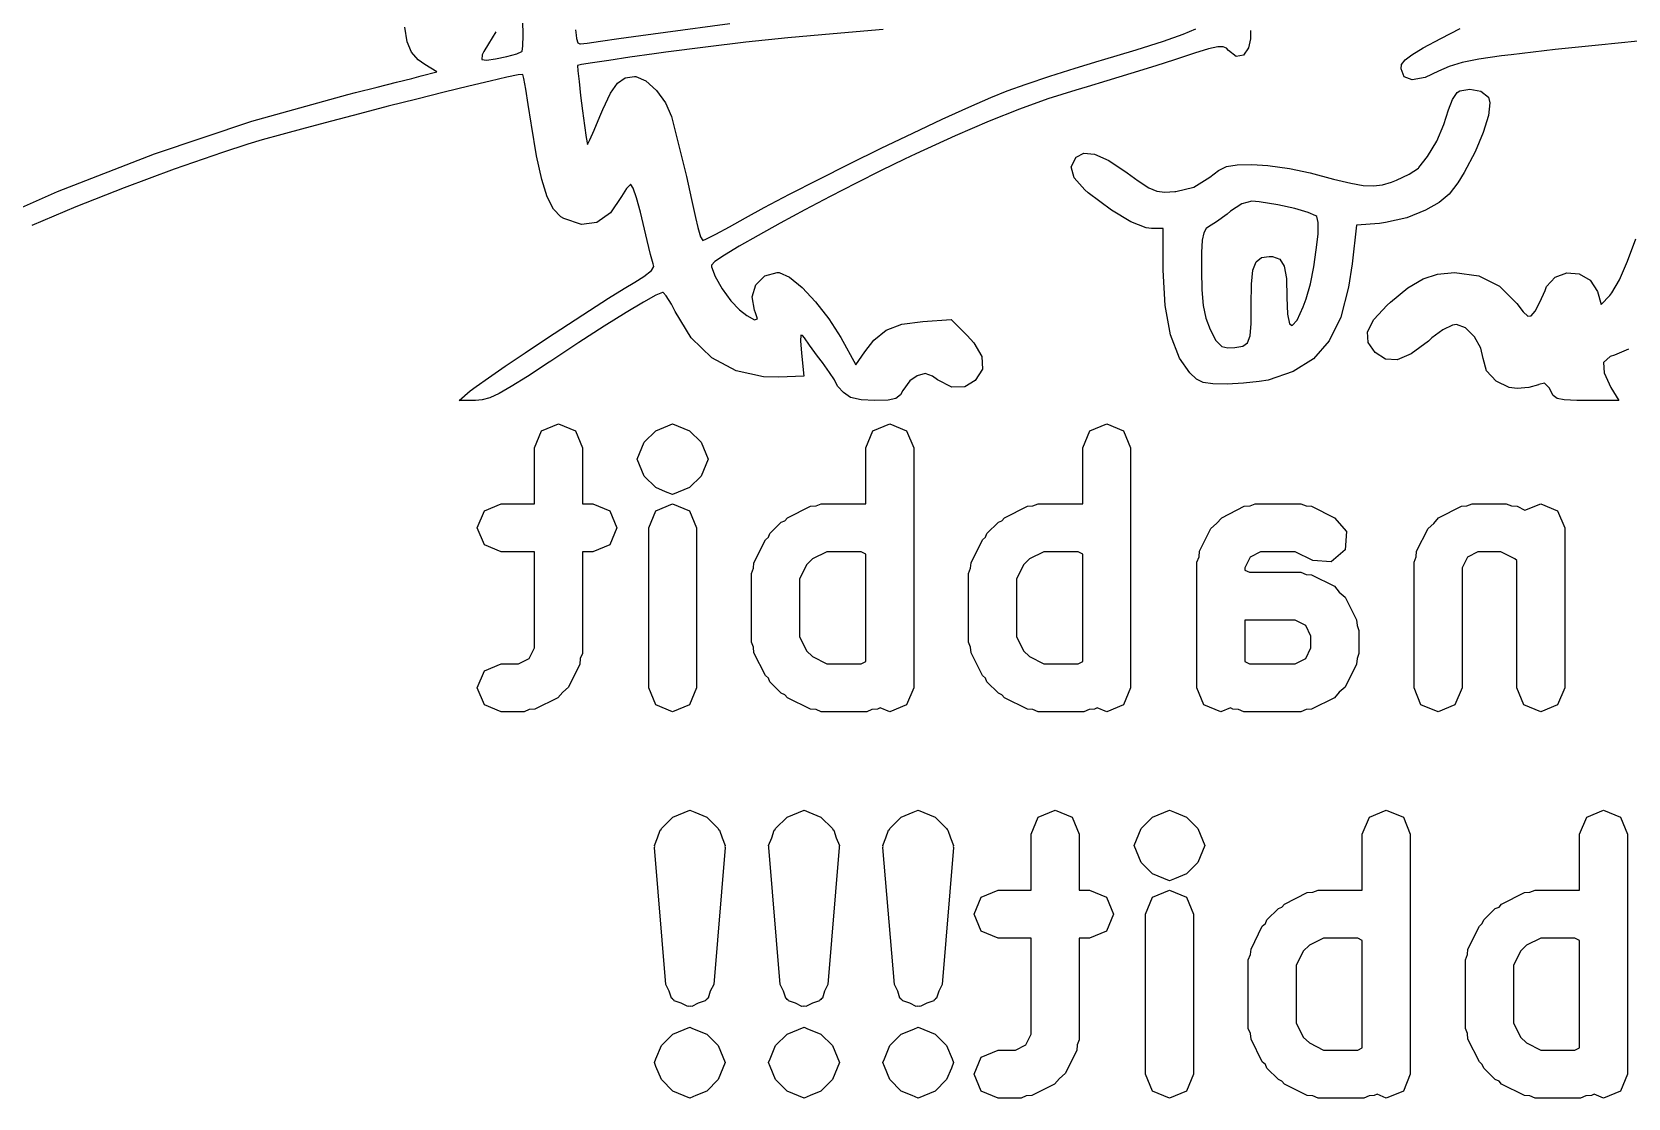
# Model space of a CAD drawing. Extents: x 83 to 117, y -98.3 to -70.8.
# Drawn here: x 97.532 to 100.859, y -98.319 to -96.097 of the extents above; entities that cross this region are included whole.
import ezdxf

# ---------------------------------------------------------------- set-up
doc = ezdxf.new("R2010")
doc.units = 0
doc.layers.add('BLACK', color=7, linetype='CONTINUOUS')

msp = doc.modelspace()

# ---------------------------------------------------------------- linework, layer by layer
at = {"layer": 'BLACK', "linetype": 'CONTINUOUS'}
for p, q in [((98.3137, -96.1177), (98.3088, -96.0876)), ((98.5556, -96.1042), (98.555, -96.0744)), ((98.8525, -96.0974), (98.9863, -96.0798)), ((100.469, -96.1111), (100.509, -96.0901)), ((98.3229, -96.1394), (98.3137, -96.1177)), ((98.4833, -96.1218), (98.474, -96.1379)), ((98.4987, -96.097), (98.4833, -96.1218)), ((98.5551, -96.1267), (98.5556, -96.1042)), ((98.6652, -96.0925), (98.6661, -96.1042)), ((98.6661, -96.1042), (98.6666, -96.1109)), ((98.6666, -96.1109), (98.6695, -96.1201)), ((98.6695, -96.1201), (98.6742, -96.1223)), ((98.6742, -96.1223), (98.6752, -96.1222)), ((98.6752, -96.1222), (98.6894, -96.1203)), ((98.6894, -96.1203), (98.7169, -96.1165)), ((98.7169, -96.1165), (98.7551, -96.1112)), ((98.7551, -96.1112), (98.8012, -96.1047)), ((98.8012, -96.1047), (98.8525, -96.0974)), ((99.0196, -96.1187), (98.936, -96.1286)), ((99.1072, -96.1096), (99.0196, -96.1187)), ((99.2018, -96.1009), (99.1072, -96.1096)), ((99.3064, -96.0924), (99.2018, -96.1009)), ((99.8337, -96.1342), (99.8903, -96.1163)), ((99.8903, -96.1163), (99.9317, -96.1019)), ((99.9317, -96.1019), (99.9583, -96.091)), ((100.072, -96.1119), (100.068, -96.13)), ((100.072, -96.0943), (100.072, -96.1119)), ((100.432, -96.1304), (100.469, -96.1111)), ((100.879, -96.1163), (100.797, -96.1245)), ((98.337, -96.1555), (98.3229, -96.1394)), ((98.3509, -96.1654), (98.337, -96.1555)), ((98.4706, -96.1451), (98.4694, -96.1543)), ((98.4694, -96.1543), (98.4793, -96.1558)), ((98.474, -96.1379), (98.4706, -96.1451)), ((98.4793, -96.1558), (98.4984, -96.1533)), ((98.4984, -96.1533), (98.5219, -96.1483)), ((98.5219, -96.1483), (98.5424, -96.1426)), ((98.5424, -96.1426), (98.5533, -96.1378)), ((98.5533, -96.1378), (98.5535, -96.1376)), ((98.5535, -96.1376), (98.5551, -96.1267)), ((98.7343, -96.1564), (98.7, -96.1615)), ((98.778, -96.15), (98.7343, -96.1564)), ((98.8286, -96.1429), (98.778, -96.15)), ((98.8534, -96.1395), (98.8286, -96.1429)), ((98.936, -96.1286), (98.8534, -96.1395)), ((99.7067, -96.1725), (99.7567, -96.1574)), ((99.7567, -96.1574), (99.7615, -96.1559)), ((99.7615, -96.1559), (99.8337, -96.1342)), ((99.9133, -96.155), (99.8745, -96.1676)), ((99.9555, -96.1414), (99.9133, -96.155)), ((99.9847, -96.1326), (99.9555, -96.1414)), ((100.004, -96.1283), (99.9847, -96.1326)), ((100.015, -96.128), (100.004, -96.1283)), ((100.022, -96.1311), (100.015, -96.128)), ((100.026, -96.1357), (100.022, -96.1311)), ((100.042, -96.1481), (100.026, -96.1357)), ((100.057, -96.1457), (100.042, -96.1481)), ((100.068, -96.13), (100.057, -96.1457)), ((100.387, -96.1653), (100.394, -96.1556)), ((100.394, -96.1556), (100.408, -96.1446)), ((100.408, -96.1446), (100.432, -96.1304)), ((100.548, -96.1539), (100.513, -96.1609)), ((100.595, -96.1472), (100.548, -96.1539)), ((100.615, -96.1447), (100.595, -96.1472)), ((100.707, -96.1341), (100.615, -96.1447)), ((100.797, -96.1245), (100.707, -96.1341)), ((98.3235, -96.194), (98.3432, -96.1889)), ((98.3432, -96.1889), (98.3757, -96.1804)), ((98.3757, -96.1804), (98.3509, -96.1654)), ((98.5454, -96.1869), (98.522, -96.1917)), ((98.555, -96.1858), (98.5454, -96.1869)), ((98.5551, -96.1859), (98.555, -96.1858)), ((98.5572, -96.1945), (98.5551, -96.1859)), ((98.6775, -96.1652), (98.669, -96.1669)), ((98.669, -96.1669), (98.669, -96.1673)), ((98.669, -96.1673), (98.6698, -96.1781)), ((98.6698, -96.1781), (98.6722, -96.2003)), ((98.7, -96.1615), (98.6775, -96.1652)), ((98.7687, -96.193), (98.7879, -96.19)), ((98.7879, -96.19), (98.7907, -96.1902)), ((98.7907, -96.1902), (98.8117, -96.1993)), ((99.6045, -96.2059), (99.6538, -96.1894)), ((99.6538, -96.1894), (99.7067, -96.1725)), ((99.8226, -96.184), (99.7727, -96.1993)), ((99.8745, -96.1676), (99.8226, -96.184)), ((100.386, -96.1738), (100.387, -96.1653)), ((100.392, -96.1909), (100.386, -96.1738)), ((100.464, -96.1789), (100.436, -96.1918)), ((100.486, -96.169), (100.464, -96.1789)), ((100.513, -96.1609), (100.486, -96.169)), ((98.19, -96.2276), (98.2063, -96.2235)), ((98.2063, -96.2235), (98.2511, -96.2123)), ((98.2511, -96.2123), (98.2915, -96.2021)), ((98.2915, -96.2021), (98.3235, -96.194)), ((98.3908, -96.2229), (98.3342, -96.237)), ((98.4425, -96.2102), (98.3908, -96.2229)), ((98.4869, -96.1996), (98.4425, -96.2102)), ((98.522, -96.1917), (98.4869, -96.1996)), ((98.5612, -96.2165), (98.5572, -96.1945)), ((98.5665, -96.2485), (98.5612, -96.2165)), ((98.6722, -96.2003), (98.6756, -96.2296)), ((98.7377, -96.2249), (98.7527, -96.2038)), ((98.7527, -96.2038), (98.7687, -96.193)), ((98.8117, -96.1993), (98.8337, -96.2191)), ((98.8337, -96.2191), (98.8528, -96.2452)), ((99.5309, -96.2336), (99.565, -96.2199)), ((99.565, -96.2199), (99.6045, -96.2059)), ((99.7076, -96.2184), (99.6494, -96.2369)), ((99.7317, -96.2114), (99.7076, -96.2184)), ((99.7727, -96.1993), (99.7317, -96.2114)), ((100.409, -96.197), (100.392, -96.1909)), ((100.436, -96.1918), (100.409, -96.197)), ((100.493, -96.2378), (100.503, -96.2233)), ((100.503, -96.2233), (100.508, -96.2201)), ((100.508, -96.2201), (100.529, -96.2162)), ((100.529, -96.2162), (100.552, -96.2209)), ((100.552, -96.2209), (100.568, -96.2328)), ((97.9905, -96.2832), (98.19, -96.2276)), ((98.2747, -96.2521), (98.2146, -96.2676)), ((98.3342, -96.237), (98.2747, -96.2521)), ((98.5725, -96.2873), (98.5665, -96.2485)), ((98.6756, -96.2296), (98.6797, -96.2617)), ((98.7216, -96.2588), (98.7377, -96.2249)), ((98.8528, -96.2452), (98.8649, -96.2733)), ((99.4295, -96.2791), (99.4848, -96.2538)), ((99.4848, -96.2538), (99.5309, -96.2336)), ((99.6494, -96.2369), (99.5904, -96.258)), ((100.485, -96.2593), (100.493, -96.2378)), ((100.568, -96.2328), (100.571, -96.2449)), ((100.571, -96.2449), (100.568, -96.2713)), ((97.7872, -96.3511), (97.9905, -96.2832)), ((98.156, -96.2829), (98.1013, -96.2975)), ((98.2146, -96.2676), (98.156, -96.2829)), ((98.5731, -96.2912), (98.5725, -96.2873)), ((98.6797, -96.2617), (98.6837, -96.2923)), ((98.704, -96.3016), (98.7156, -96.2733)), ((98.7156, -96.2733), (98.7216, -96.2588)), ((98.8649, -96.2733), (98.8699, -96.2927)), ((99.3677, -96.3082), (99.4295, -96.2791)), ((99.5273, -96.2832), (99.4565, -96.3137)), ((99.5904, -96.258), (99.5273, -96.2832)), ((100.46, -96.325), (100.475, -96.2903)), ((100.475, -96.2903), (100.485, -96.2593)), ((100.568, -96.2713), (100.557, -96.3064)), ((98.0119, -96.3222), (97.9817, -96.3313)), ((98.0525, -96.3108), (98.0119, -96.3222)), ((98.1013, -96.2975), (98.0525, -96.3108)), ((98.5838, -96.3554), (98.5731, -96.2912)), ((98.6837, -96.2923), (98.6872, -96.3171)), ((98.6872, -96.3171), (98.6896, -96.3317)), ((98.69, -96.3315), (98.6949, -96.3221)), ((98.6949, -96.3221), (98.704, -96.3016)), ((98.8699, -96.2927), (98.8832, -96.3454)), ((99.3022, -96.3397), (99.3677, -96.3082)), ((99.4565, -96.3137), (99.3745, -96.3509)), ((100.557, -96.3064), (100.54, -96.3471)), ((97.585, -96.4295), (97.7872, -96.3511)), ((97.9292, -96.3483), (97.8283, -96.3833)), ((97.9817, -96.3313), (97.9292, -96.3483)), ((98.5946, -96.4048), (98.5838, -96.3554)), ((98.6896, -96.3317), (98.69, -96.3315)), ((98.8832, -96.3454), (98.896, -96.3985)), ((99.2357, -96.3722), (99.3022, -96.3397)), ((99.3745, -96.3509), (99.3507, -96.3621)), ((99.7084, -96.3582), (99.7248, -96.3495)), ((99.7248, -96.3495), (99.7469, -96.3516)), ((99.7469, -96.3516), (99.7763, -96.3653)), ((100.423, -96.3798), (100.441, -96.357)), ((100.441, -96.357), (100.46, -96.325)), ((100.54, -96.3471), (100.517, -96.3903)), ((97.8283, -96.3833), (97.724, -96.4219)), ((99.1711, -96.4046), (99.2357, -96.3722)), ((99.302, -96.3858), (99.2498, -96.4121)), ((99.3507, -96.3621), (99.302, -96.3858)), ((99.6984, -96.3781), (99.7083, -96.3583)), ((99.7045, -96.401), (99.6984, -96.3781)), ((99.7083, -96.3583), (99.7084, -96.3582)), ((99.7763, -96.3653), (99.8149, -96.3911)), ((99.9869, -96.3996), (100.005, -96.3861)), ((100.005, -96.3861), (100.022, -96.3778)), ((100.022, -96.3778), (100.044, -96.3741)), ((100.044, -96.3741), (100.075, -96.3733)), ((100.075, -96.3733), (100.108, -96.3752)), ((100.108, -96.3752), (100.153, -96.3815)), ((100.153, -96.3815), (100.196, -96.3911)), ((100.403, -96.3939), (100.422, -96.3811)), ((100.422, -96.3811), (100.423, -96.3798)), ((100.517, -96.3903), (100.504, -96.4114)), ((97.724, -96.4219), (97.623, -96.4617)), ((98.6061, -96.4411), (98.5946, -96.4048)), ((98.7712, -96.4233), (98.7606, -96.4404)), ((98.7798, -96.4151), (98.7712, -96.4233)), ((98.7805, -96.415), (98.7798, -96.4151)), ((98.7851, -96.4226), (98.7805, -96.415)), ((98.7921, -96.443), (98.7851, -96.4226)), ((98.896, -96.3985), (98.907, -96.4464)), ((99.111, -96.4353), (99.1711, -96.4046)), ((99.2498, -96.4121), (99.1959, -96.4399)), ((99.7266, -96.4264), (99.7045, -96.401)), ((99.8149, -96.3911), (99.8377, -96.4074)), ((99.8377, -96.4074), (99.8599, -96.4217)), ((99.8599, -96.4217), (99.8769, -96.429)), ((99.9162, -96.4297), (99.9538, -96.4205)), ((99.9538, -96.4205), (99.9869, -96.3996)), ((100.196, -96.3911), (100.245, -96.404)), ((100.245, -96.404), (100.281, -96.4126)), ((100.281, -96.4126), (100.307, -96.4172)), ((100.307, -96.4172), (100.328, -96.418)), ((100.328, -96.418), (100.347, -96.4156)), ((100.347, -96.4156), (100.366, -96.4102)), ((100.366, -96.4102), (100.376, -96.4064)), ((100.376, -96.4064), (100.403, -96.3939)), ((100.504, -96.4114), (100.486, -96.4351)), ((97.3887, -96.5165), (97.585, -96.4295)), ((98.6191, -96.4663), (98.6061, -96.4411)), ((98.7606, -96.4404), (98.7378, -96.474)), ((98.8003, -96.4728), (98.7921, -96.443)), ((98.907, -96.4464), (98.915, -96.4838)), ((99.0582, -96.4631), (99.111, -96.4353)), ((99.1959, -96.4399), (99.1426, -96.4681)), ((99.7336, -96.4324), (99.7266, -96.4264)), ((99.782, -96.4687), (99.7336, -96.4324)), ((99.8769, -96.429), (99.8935, -96.4311)), ((99.8935, -96.4311), (99.9142, -96.4299)), ((99.9142, -96.4299), (99.9162, -96.4297)), ((100.054, -96.4551), (100.03, -96.4706)), ((100.075, -96.4501), (100.054, -96.4551)), ((100.09, -96.4511), (100.075, -96.4501)), ((100.129, -96.4576), (100.09, -96.4511)), ((100.465, -96.4523), (100.437, -96.4685)), ((100.486, -96.4351), (100.465, -96.4523)), ((97.623, -96.4617), (97.5317, -96.5002)), ((98.6341, -96.4822), (98.6191, -96.4663)), ((98.6407, -96.4862), (98.6341, -96.4822)), ((98.6773, -96.4982), (98.6407, -96.4862)), ((98.7378, -96.474), (98.7096, -96.4942)), ((98.806, -96.4962), (98.8003, -96.4728)), ((98.915, -96.4838), (98.9198, -96.5049)), ((98.9858, -96.5032), (99.0192, -96.4845)), ((99.0192, -96.4845), (99.0582, -96.4631)), ((99.1426, -96.4681), (99.0918, -96.4956)), ((99.8225, -96.4932), (99.782, -96.4687)), ((100.023, -96.4766), (100.001, -96.4926)), ((100.03, -96.4706), (100.023, -96.4766)), ((100.164, -96.4654), (100.129, -96.4576)), ((100.192, -96.4733), (100.164, -96.4654)), ((100.208, -96.4804), (100.192, -96.4733)), ((100.21, -96.4817), (100.208, -96.4804)), ((100.213, -96.4942), (100.21, -96.4817)), ((100.398, -96.4849), (100.353, -96.4942)), ((100.437, -96.4685), (100.398, -96.4849)), ((98.7096, -96.4942), (98.6773, -96.4982)), ((98.8143, -96.5315), (98.806, -96.4962)), ((98.9198, -96.5049), (98.9257, -96.5242)), ((98.9381, -96.5284), (98.9577, -96.5184)), ((98.9577, -96.5184), (98.9858, -96.5032)), ((99.0456, -96.5213), (99.0062, -96.5439)), ((99.0918, -96.4956), (99.0456, -96.5213)), ((99.8542, -96.5054), (99.8225, -96.4932)), ((99.8653, -96.5067), (99.8542, -96.5054)), ((99.89, -96.5067), (99.8653, -96.5067)), ((99.89, -96.5934), (99.89, -96.5067)), ((99.9743, -96.5159), (99.9711, -96.5312)), ((99.9797, -96.5071), (99.9743, -96.5159)), ((99.9846, -96.5034), (99.9797, -96.5071)), ((100.001, -96.4926), (99.9846, -96.5034)), ((100.209, -96.5509), (100.213, -96.5186)), ((100.213, -96.5186), (100.213, -96.4942)), ((100.293, -96.5001), (100.284, -96.5805)), ((100.341, -96.4966), (100.293, -96.5001)), ((100.353, -96.4942), (100.341, -96.4966)), ((98.8215, -96.5609), (98.8143, -96.5315)), ((98.9257, -96.5242), (98.9302, -96.5317)), ((98.9302, -96.5317), (98.9381, -96.5284)), ((99.0062, -96.5439), (98.9754, -96.5625)), ((99.9698, -96.5565), (99.9696, -96.5951)), ((99.9711, -96.5312), (99.9698, -96.5565)), ((100.204, -96.5868), (100.209, -96.5509)), ((100.858, -96.5747), (100.875, -96.5286)), ((98.8265, -96.5804), (98.8215, -96.5609)), ((98.8234, -96.594), (98.8282, -96.5858)), ((98.8282, -96.5858), (98.8265, -96.5804)), ((98.9554, -96.5758), (98.9483, -96.5829)), ((98.9483, -96.5829), (98.9487, -96.5867)), ((98.9487, -96.5867), (98.9563, -96.607)), ((98.9754, -96.5625), (98.9554, -96.5758)), ((100.077, -96.5935), (100.084, -96.576)), ((100.084, -96.576), (100.095, -96.5673)), ((100.095, -96.5673), (100.111, -96.565)), ((100.111, -96.565), (100.118, -96.5654)), ((100.118, -96.5654), (100.133, -96.571)), ((100.133, -96.571), (100.142, -96.5853)), ((100.142, -96.5853), (100.147, -96.6109)), ((100.197, -96.6223), (100.204, -96.5868)), ((100.284, -96.5805), (100.276, -96.6289)), ((100.841, -96.6136), (100.858, -96.5747)), ((98.7662, -96.6317), (98.7887, -96.6183)), ((98.7887, -96.6183), (98.8075, -96.6067)), ((98.8075, -96.6067), (98.8234, -96.594)), ((98.9563, -96.607), (98.9709, -96.6324)), ((99.0411, -96.6239), (99.0593, -96.6055)), ((99.0593, -96.6055), (99.0855, -96.5983)), ((99.0855, -96.5983), (99.0893, -96.5987)), ((99.0893, -96.5987), (99.1108, -96.6084)), ((99.1108, -96.6084), (99.1371, -96.6295)), ((99.8939, -96.6669), (99.89, -96.5934)), ((99.9696, -96.5951), (99.9704, -96.6347)), ((100.073, -96.6656), (100.074, -96.6226)), ((100.074, -96.6226), (100.077, -96.5935)), ((100.147, -96.6109), (100.148, -96.6505)), ((100.188, -96.6532), (100.197, -96.6223)), ((100.4, -96.6305), (100.432, -96.6116)), ((100.432, -96.6116), (100.462, -96.6017)), ((100.462, -96.6017), (100.497, -96.5987)), ((100.497, -96.5987), (100.497, -96.5987)), ((100.497, -96.5987), (100.548, -96.6054)), ((100.548, -96.6054), (100.591, -96.6268)), ((100.689, -96.6278), (100.707, -96.608)), ((100.707, -96.608), (100.731, -96.5992)), ((100.731, -96.5992), (100.757, -96.6014)), ((100.757, -96.6014), (100.78, -96.6144)), ((100.78, -96.6144), (100.795, -96.6383)), ((100.825, -96.6411), (100.841, -96.6136)), ((98.6943, -96.6773), (98.7339, -96.6519)), ((98.7339, -96.6519), (98.7662, -96.6317)), ((98.8326, -96.6458), (98.8067, -96.66)), ((98.8465, -96.6401), (98.8326, -96.6458)), ((98.8474, -96.64), (98.8465, -96.6401)), ((98.8542, -96.6469), (98.8474, -96.64)), ((98.8649, -96.6646), (98.8542, -96.6469)), ((98.9709, -96.6324), (98.9889, -96.6574)), ((99.0331, -96.6493), (99.0411, -96.6239)), ((99.0379, -96.6772), (99.0331, -96.6493)), ((99.1371, -96.6295), (99.1654, -96.6593)), ((99.9704, -96.6347), (99.9733, -96.6675)), ((100.148, -96.6505), (100.149, -96.6852)), ((100.182, -96.6702), (100.188, -96.6532)), ((100.276, -96.6289), (100.26, -96.6915)), ((100.364, -96.6604), (100.4, -96.6305)), ((100.591, -96.6268), (100.627, -96.6633)), ((100.675, -96.6604), (100.686, -96.636)), ((100.686, -96.636), (100.689, -96.6278)), ((100.795, -96.6383), (100.803, -96.6653)), ((100.803, -96.6653), (100.821, -96.6464)), ((100.821, -96.6464), (100.825, -96.6411)), ((98.6503, -96.706), (98.6943, -96.6773)), ((98.7703, -96.6818), (98.7249, -96.7102)), ((98.8067, -96.66), (98.7703, -96.6818)), ((98.8724, -96.6796), (98.8649, -96.6646)), ((98.9062, -96.7346), (98.8724, -96.6796)), ((98.9889, -96.6574), (99.0069, -96.6765)), ((99.0069, -96.6765), (99.0218, -96.6881)), ((99.0218, -96.6881), (99.0379, -96.6972)), ((99.0403, -96.6822), (99.0379, -96.6772)), ((99.0445, -96.6953), (99.0403, -96.6822)), ((99.1654, -96.6593), (99.1932, -96.695)), ((99.9052, -96.7286), (99.8939, -96.6669)), ((99.9733, -96.6675), (99.9789, -96.6933)), ((100.073, -96.6661), (100.073, -96.6656)), ((100.073, -96.7049), (100.073, -96.6661)), ((100.149, -96.6852), (100.153, -96.7053)), ((100.169, -96.6975), (100.182, -96.6702)), ((100.329, -96.6967), (100.357, -96.6667)), ((100.357, -96.6667), (100.364, -96.6604)), ((100.627, -96.6633), (100.64, -96.6803)), ((100.64, -96.6803), (100.65, -96.6897)), ((100.65, -96.6897), (100.657, -96.6886)), ((100.657, -96.6886), (100.665, -96.6787)), ((100.665, -96.6787), (100.675, -96.6604)), ((98.6045, -96.7361), (98.6503, -96.706)), ((98.7249, -96.7102), (98.672, -96.7442)), ((99.0379, -96.6972), (99.0445, -96.6953)), ((99.1932, -96.695), (99.2179, -96.7341)), ((99.2867, -96.7396), (99.3127, -96.7185)), ((99.3127, -96.7185), (99.3452, -96.7063)), ((99.3452, -96.7063), (99.3891, -96.7003)), ((99.3891, -96.7003), (99.4481, -96.6961)), ((99.4481, -96.6961), (99.4815, -96.7296)), ((99.9789, -96.6933), (99.988, -96.7171)), ((99.988, -96.7171), (100, -96.7403)), ((100.071, -96.7302), (100.073, -96.7049)), ((100.153, -96.7053), (100.159, -96.7092)), ((100.159, -96.7092), (100.169, -96.6975)), ((100.26, -96.6915), (100.236, -96.7408)), ((100.316, -96.7221), (100.329, -96.6967)), ((100.317, -96.7445), (100.316, -96.7221)), ((100.473, -96.7182), (100.45, -96.7346)), ((100.493, -96.7081), (100.473, -96.7182)), ((100.501, -96.7067), (100.493, -96.7081)), ((100.52, -96.7139), (100.501, -96.7067)), ((100.539, -96.7322), (100.52, -96.7139)), ((98.5596, -96.766), (98.6045, -96.7361)), ((98.672, -96.7442), (98.6131, -96.7831)), ((98.9489, -96.7761), (98.9062, -96.7346)), ((99.1345, -96.7293), (99.1339, -96.7409)), ((99.1339, -96.7409), (99.1362, -96.7667)), ((99.1382, -96.7298), (99.1345, -96.7293)), ((99.1419, -96.7346), (99.1382, -96.7298)), ((99.1529, -96.7501), (99.1419, -96.7346)), ((99.1694, -96.7726), (99.1529, -96.7501)), ((99.2179, -96.7341), (99.2495, -96.7907)), ((99.2677, -96.764), (99.2867, -96.7396)), ((99.4815, -96.7296), (99.4953, -96.7447)), ((99.4953, -96.7447), (99.5122, -96.7737)), ((99.9237, -96.7772), (99.9052, -96.7286)), ((100, -96.7403), (100.012, -96.7528)), ((100.012, -96.7528), (100.025, -96.7557)), ((100.025, -96.7557), (100.039, -96.7549)), ((100.039, -96.7549), (100.056, -96.7521)), ((100.056, -96.7521), (100.066, -96.7449)), ((100.066, -96.7449), (100.071, -96.7302)), ((100.236, -96.7408), (100.203, -96.7781)), ((100.332, -96.765), (100.317, -96.7445)), ((100.443, -96.7412), (100.407, -96.7678)), ((100.45, -96.7346), (100.443, -96.7412)), ((100.552, -96.7562), (100.539, -96.7322)), ((100.557, -96.7775), (100.552, -96.7562)), ((98.5185, -96.7938), (98.5596, -96.766)), ((98.61, -96.7852), (98.5649, -96.8149)), ((98.6131, -96.7831), (98.61, -96.7852)), ((98.9995, -96.8036), (98.9489, -96.7761)), ((99.1362, -96.7667), (99.1411, -96.8142)), ((99.1796, -96.7862), (99.1694, -96.7726)), ((99.1946, -96.8071), (99.1796, -96.7862)), ((99.2495, -96.7907), (99.2677, -96.764)), ((99.5122, -96.7737), (99.5132, -96.7997)), ((99.9452, -96.8077), (99.9237, -96.7772)), ((100.203, -96.7781), (100.161, -96.8049)), ((100.353, -96.7793), (100.332, -96.765)), ((100.378, -96.7803), (100.353, -96.7793)), ((100.407, -96.7678), (100.378, -96.7803)), ((100.564, -96.8037), (100.557, -96.7775)), ((100.822, -96.7734), (100.808, -96.7861)), ((100.808, -96.7861), (100.809, -96.8075)), ((100.831, -96.7706), (100.822, -96.7734)), ((100.86, -96.7579), (100.831, -96.7706)), ((98.458, -96.8359), (98.4837, -96.8177)), ((98.4837, -96.8177), (98.5185, -96.7938)), ((98.5649, -96.8149), (98.5309, -96.8363)), ((99.0569, -96.8162), (98.9995, -96.8036)), ((99.0885, -96.8167), (99.0569, -96.8162)), ((99.1411, -96.8142), (99.0885, -96.8167)), ((99.2045, -96.8222), (99.1946, -96.8071)), ((99.2067, -96.827), (99.2045, -96.8222)), ((99.3768, -96.8138), (99.3616, -96.8245)), ((99.3937, -96.8092), (99.3768, -96.8138)), ((99.4093, -96.8147), (99.3937, -96.8092)), ((99.4197, -96.8223), (99.4093, -96.8147)), ((99.449, -96.8375), (99.4197, -96.8223)), ((99.5132, -96.7997), (99.4983, -96.8233)), ((99.9593, -96.8208), (99.9452, -96.8077)), ((99.9736, -96.8279), (99.9593, -96.8208)), ((100.109, -96.8226), (100.09, -96.8259)), ((100.161, -96.8049), (100.109, -96.8226)), ((100.584, -96.8252), (100.564, -96.8037)), ((100.809, -96.8075), (100.823, -96.8379)), ((98.4221, -96.865), (98.4456, -96.8453)), ((98.4456, -96.8453), (98.458, -96.8359)), ((98.5055, -96.8508), (98.4862, -96.8595)), ((98.5309, -96.8363), (98.5055, -96.8508)), ((99.2119, -96.8357), (99.2067, -96.827)), ((99.2233, -96.8483), (99.2119, -96.8357)), ((99.2384, -96.8587), (99.2233, -96.8483)), ((99.342, -96.8532), (99.3328, -96.8609)), ((99.3469, -96.844), (99.342, -96.8532)), ((99.3616, -96.8245), (99.3469, -96.844)), ((99.4767, -96.837), (99.449, -96.8375)), ((99.4983, -96.8233), (99.4767, -96.837)), ((99.9937, -96.8307), (99.9736, -96.8279)), ((100.023, -96.8308), (99.9937, -96.8307)), ((100.057, -96.8292), (100.023, -96.8308)), ((100.09, -96.8259), (100.057, -96.8292)), ((100.611, -96.838), (100.584, -96.8252)), ((100.628, -96.84), (100.611, -96.838)), ((100.652, -96.8378), (100.628, -96.84)), ((100.672, -96.8325), (100.652, -96.8378)), ((100.673, -96.832), (100.672, -96.8325)), ((100.685, -96.8292), (100.673, -96.832)), ((100.695, -96.8396), (100.685, -96.8292)), ((100.697, -96.8445), (100.695, -96.8396)), ((100.703, -96.8547), (100.697, -96.8445)), ((100.711, -96.8608), (100.703, -96.8547)), ((100.823, -96.8379), (100.84, -96.865)), ((98.4562, -96.865), (98.4221, -96.865)), ((98.4706, -96.8638), (98.4562, -96.865)), ((98.4862, -96.8595), (98.4706, -96.8638)), ((99.2601, -96.8638), (99.2384, -96.8587)), ((99.2887, -96.865), (99.2601, -96.8638)), ((99.3166, -96.8643), (99.2887, -96.865)), ((99.3328, -96.8609), (99.3166, -96.8643)), ((100.726, -96.8639), (100.711, -96.8608)), ((100.752, -96.8649), (100.726, -96.8639)), ((100.773, -96.865), (100.752, -96.8649)), ((100.84, -96.865), (100.773, -96.865)), ((98.5939, -96.9283), (98.6293, -96.9137)), ((98.6293, -96.9137), (98.6646, -96.9283)), ((98.832, -96.9283), (98.857, -96.918)), ((98.857, -96.918), (98.8674, -96.9137)), ((98.8674, -96.9137), (98.8674, -96.9137)), ((98.8674, -96.9137), (98.9027, -96.9283)), ((99.2844, -96.9283), (99.3198, -96.9137)), ((99.3198, -96.9137), (99.3551, -96.9283)), ((99.7368, -96.9283), (99.7721, -96.9137)), ((99.7721, -96.9137), (99.8075, -96.9283)), ((98.5793, -96.9637), (98.5939, -96.9283)), ((98.6646, -96.9283), (98.6793, -96.9637)), ((98.7936, -96.9875), (98.8082, -96.9521)), ((98.8082, -96.9521), (98.832, -96.9283)), ((98.8082, -96.9521), (98.8082, -96.9521)), ((98.832, -96.9283), (98.832, -96.9283)), ((98.832, -96.9283), (98.832, -96.9283)), ((98.9027, -96.9283), (98.9265, -96.9521)), ((98.9265, -96.9521), (98.9412, -96.9875)), ((99.2698, -96.9637), (99.2844, -96.9283)), ((99.3551, -96.9283), (99.3698, -96.9637)), ((99.7221, -96.9637), (99.7368, -96.9283)), ((99.8075, -96.9283), (99.8221, -96.9637)), ((98.5793, -97.0804), (98.5793, -96.9637)), ((98.6793, -96.9637), (98.6793, -97.0804)), ((98.8082, -97.0229), (98.7936, -96.9875)), ((98.9412, -96.9875), (98.9265, -97.0229)), ((99.2698, -97.0804), (99.2698, -96.9637)), ((99.3698, -96.9637), (99.3698, -97.4637)), ((99.7221, -97.0804), (99.7221, -96.9637)), ((99.8221, -96.9637), (99.8221, -97.4637)), ((98.832, -97.0467), (98.8082, -97.0229)), ((98.8527, -97.0552), (98.832, -97.0467)), ((98.8674, -97.0613), (98.8527, -97.0552)), ((98.9027, -97.0467), (98.8674, -97.0613)), ((98.9265, -97.0229), (98.9027, -97.0467)), ((98.9027, -97.0467), (98.9027, -97.0467)), ((98.9265, -97.0229), (98.9265, -97.0229)), ((98.4749, -97.095), (98.5102, -97.0804)), ((98.5102, -97.0804), (98.5793, -97.0804)), ((98.6793, -97.0804), (98.7007, -97.0804)), ((98.7007, -97.0804), (98.7361, -97.095)), ((98.832, -97.095), (98.8674, -97.0804)), ((98.8674, -97.0613), (98.8674, -97.0613)), ((98.8674, -97.0804), (98.9027, -97.095)), ((99.1069, -97.1094), (99.1545, -97.0856)), ((99.1545, -97.0856), (99.1662, -97.0848)), ((99.1662, -97.0848), (99.1769, -97.0804)), ((99.1769, -97.0804), (99.2698, -97.0804)), ((99.5593, -97.1094), (99.6069, -97.0856)), ((99.6069, -97.0856), (99.6185, -97.0848)), ((99.6185, -97.0848), (99.6293, -97.0804)), ((99.6293, -97.0804), (99.7221, -97.0804)), ((100.012, -97.1094), (100.059, -97.0856)), ((100.059, -97.0856), (100.071, -97.0848)), ((100.071, -97.0848), (100.082, -97.0804)), ((100.082, -97.0804), (100.177, -97.0804)), ((100.177, -97.0804), (100.188, -97.0848)), ((100.188, -97.0848), (100.199, -97.0856)), ((100.199, -97.0856), (100.247, -97.1094)), ((100.464, -97.1094), (100.512, -97.0856)), ((100.512, -97.0856), (100.523, -97.0848)), ((100.523, -97.0848), (100.534, -97.0804)), ((100.534, -97.0804), (100.605, -97.0804)), ((100.605, -97.0804), (100.616, -97.0848)), ((100.616, -97.0848), (100.628, -97.0856)), ((100.628, -97.0856), (100.644, -97.0939)), ((100.644, -97.0939), (100.677, -97.0804)), ((100.677, -97.0804), (100.712, -97.095)), ((98.4602, -97.1304), (98.4749, -97.095)), ((98.7361, -97.095), (98.7507, -97.1304)), ((98.8174, -97.1304), (98.832, -97.095)), ((98.9027, -97.095), (98.9174, -97.1304)), ((99.0701, -97.1426), (99.0939, -97.1188)), ((99.0939, -97.1188), (99.1015, -97.1157)), ((99.1015, -97.1157), (99.1069, -97.1094)), ((99.5225, -97.1426), (99.5463, -97.1188)), ((99.5463, -97.1188), (99.5539, -97.1157)), ((99.5539, -97.1157), (99.5593, -97.1094)), ((99.9893, -97.1318), (100.001, -97.1214)), ((100.001, -97.1214), (100.012, -97.1094)), ((100.247, -97.1094), (100.272, -97.1384)), ((100.442, -97.1318), (100.454, -97.1214)), ((100.454, -97.1214), (100.464, -97.1094)), ((100.712, -97.095), (100.727, -97.1304)), ((98.4749, -97.1657), (98.4602, -97.1304)), ((98.7507, -97.1304), (98.7361, -97.1657)), ((98.8174, -97.4637), (98.8174, -97.1304)), ((98.9174, -97.1304), (98.9174, -97.4637)), ((99.0369, -97.2032), (99.0608, -97.1556)), ((99.0608, -97.1556), (99.067, -97.1502)), ((99.067, -97.1502), (99.0701, -97.1426)), ((99.4893, -97.2032), (99.5131, -97.1556)), ((99.5131, -97.1556), (99.5194, -97.1502)), ((99.5194, -97.1502), (99.5225, -97.1426)), ((99.9655, -97.1794), (99.9893, -97.1318)), ((100.272, -97.1384), (100.269, -97.1765)), ((100.418, -97.1794), (100.442, -97.1318)), ((100.727, -97.1304), (100.727, -97.4637)), ((98.5102, -97.1804), (98.4749, -97.1657)), ((98.5793, -97.1804), (98.5102, -97.1804)), ((98.5793, -97.3805), (98.5793, -97.1804)), ((98.7007, -97.1804), (98.6793, -97.1804)), ((98.6793, -97.1804), (98.6793, -97.3923)), ((98.7361, -97.1657), (98.7007, -97.1804)), ((99.1887, -97.1804), (99.1589, -97.1953)), ((99.2603, -97.1804), (99.1887, -97.1804)), ((99.2698, -97.1851), (99.2603, -97.1804)), ((99.2698, -97.409), (99.2698, -97.1851)), ((99.6411, -97.1804), (99.6113, -97.1953)), ((99.7127, -97.1804), (99.6411, -97.1804)), ((99.7221, -97.1851), (99.7127, -97.1804)), ((99.7221, -97.409), (99.7221, -97.1851)), ((99.9647, -97.191), (99.9655, -97.1794)), ((100.093, -97.1804), (100.071, -97.1914)), ((100.165, -97.1804), (100.093, -97.1804)), ((100.202, -97.1989), (100.165, -97.1804)), ((100.269, -97.1765), (100.24, -97.2016)), ((100.417, -97.191), (100.418, -97.1794)), ((100.546, -97.1804), (100.524, -97.1914)), ((100.594, -97.1804), (100.546, -97.1804)), ((100.623, -97.1953), (100.594, -97.1804)), ((99.0317, -97.2256), (99.0361, -97.2148)), ((99.0361, -97.2148), (99.0369, -97.2032)), ((99.1466, -97.2076), (99.1317, -97.2374)), ((99.1589, -97.1953), (99.1466, -97.2076)), ((99.484, -97.2256), (99.4885, -97.2148)), ((99.4885, -97.2148), (99.4893, -97.2032)), ((99.599, -97.2076), (99.584, -97.2374)), ((99.6113, -97.1953), (99.599, -97.2076)), ((99.9602, -97.2018), (99.9647, -97.191)), ((99.9602, -97.4637), (99.9602, -97.2018)), ((100.071, -97.1914), (100.06, -97.2136)), ((100.06, -97.2136), (100.06, -97.2185)), ((100.06, -97.2185), (100.07, -97.2232)), ((100.24, -97.2016), (100.202, -97.1989)), ((100.413, -97.2018), (100.417, -97.191)), ((100.413, -97.4637), (100.413, -97.2018)), ((100.524, -97.1914), (100.513, -97.2136)), ((100.513, -97.2136), (100.513, -97.4637)), ((100.627, -97.1987), (100.623, -97.1953)), ((100.627, -97.4637), (100.627, -97.1987)), ((99.0317, -97.3685), (99.0317, -97.2256)), ((99.1317, -97.2374), (99.1317, -97.3566)), ((99.484, -97.3685), (99.484, -97.2256)), ((99.584, -97.2374), (99.584, -97.3566)), ((100.07, -97.2232), (100.177, -97.2232)), ((100.177, -97.2232), (100.188, -97.2277)), ((100.188, -97.2277), (100.199, -97.2285)), ((100.199, -97.2285), (100.247, -97.2523)), ((100.247, -97.2523), (100.257, -97.2643)), ((100.257, -97.2643), (100.269, -97.2747)), ((100.269, -97.2747), (100.293, -97.3223)), ((100.06, -97.3232), (100.06, -97.409)), ((100.165, -97.3232), (100.06, -97.3232)), ((100.187, -97.3343), (100.165, -97.3232)), ((100.198, -97.3564), (100.187, -97.3343)), ((100.293, -97.3223), (100.294, -97.3339)), ((100.294, -97.3339), (100.298, -97.3446)), ((100.298, -97.3446), (100.298, -97.3923)), ((98.5682, -97.4026), (98.5793, -97.3805)), ((99.0361, -97.3792), (99.0317, -97.3685)), ((99.0369, -97.3908), (99.0361, -97.3792)), ((99.1317, -97.3566), (99.1466, -97.3865)), ((99.1466, -97.3865), (99.1589, -97.3988)), ((99.4885, -97.3792), (99.484, -97.3685)), ((99.4893, -97.3908), (99.4885, -97.3792)), ((99.584, -97.3566), (99.5989, -97.3865)), ((99.5989, -97.3865), (99.6113, -97.3988)), ((100.187, -97.4026), (100.198, -97.3805)), ((100.198, -97.3805), (100.198, -97.3564)), ((98.4749, -97.4283), (98.5102, -97.4137)), ((98.5102, -97.4137), (98.5461, -97.4137)), ((98.5461, -97.4137), (98.5682, -97.4026)), ((98.674, -97.4146), (98.6502, -97.4622)), ((98.6748, -97.403), (98.674, -97.4146)), ((98.6793, -97.3923), (98.6748, -97.403)), ((99.0608, -97.4384), (99.0369, -97.3908)), ((99.1589, -97.3988), (99.1887, -97.4137)), ((99.1887, -97.4137), (99.2603, -97.4137)), ((99.2603, -97.4137), (99.2698, -97.409)), ((99.5131, -97.4384), (99.4893, -97.3908)), ((99.6113, -97.3988), (99.6411, -97.4137)), ((99.6411, -97.4137), (99.7127, -97.4137)), ((99.7127, -97.4137), (99.7221, -97.409)), ((100.06, -97.409), (100.07, -97.4137)), ((100.07, -97.4137), (100.165, -97.4137)), ((100.165, -97.4137), (100.187, -97.4026)), ((100.293, -97.4146), (100.269, -97.4622)), ((100.294, -97.403), (100.293, -97.4146)), ((100.298, -97.3923), (100.294, -97.403)), ((98.4602, -97.4637), (98.4749, -97.4283)), ((99.067, -97.4438), (99.0608, -97.4384)), ((99.0701, -97.4514), (99.067, -97.4438)), ((99.0939, -97.4752), (99.0701, -97.4514)), ((99.5194, -97.4438), (99.5131, -97.4384)), ((99.5225, -97.4514), (99.5194, -97.4438)), ((99.5463, -97.4752), (99.5225, -97.4514)), ((98.4749, -97.499), (98.4602, -97.4637)), ((98.6278, -97.4846), (98.5802, -97.5084)), ((98.6382, -97.4726), (98.6278, -97.4846)), ((98.6502, -97.4622), (98.6382, -97.4726)), ((98.832, -97.499), (98.8174, -97.4637)), ((98.9174, -97.4637), (98.9027, -97.499)), ((99.1015, -97.4784), (99.0939, -97.4752)), ((99.1069, -97.4846), (99.1015, -97.4784)), ((99.1545, -97.5084), (99.1069, -97.4846)), ((99.3698, -97.4637), (99.3551, -97.499)), ((99.5539, -97.4784), (99.5463, -97.4752)), ((99.5593, -97.4846), (99.5539, -97.4784)), ((99.6069, -97.5084), (99.5593, -97.4846)), ((99.8221, -97.4637), (99.8075, -97.499)), ((99.9749, -97.499), (99.9602, -97.4637)), ((100.247, -97.4846), (100.199, -97.5084)), ((100.257, -97.4726), (100.247, -97.4846)), ((100.269, -97.4622), (100.257, -97.4726)), ((100.427, -97.499), (100.413, -97.4637)), ((100.513, -97.4637), (100.498, -97.499)), ((100.642, -97.499), (100.627, -97.4637)), ((100.727, -97.4637), (100.712, -97.499)), ((98.5102, -97.5137), (98.4749, -97.499)), ((98.5579, -97.5137), (98.5102, -97.5137)), ((98.5686, -97.5092), (98.5579, -97.5137)), ((98.5802, -97.5084), (98.5686, -97.5092)), ((98.8674, -97.5137), (98.832, -97.499)), ((98.9027, -97.499), (98.8674, -97.5137)), ((99.1662, -97.5092), (99.1545, -97.5084)), ((99.1769, -97.5137), (99.1662, -97.5092)), ((99.2721, -97.5137), (99.1769, -97.5137)), ((99.2829, -97.5092), (99.2721, -97.5137)), ((99.2945, -97.5084), (99.2829, -97.5092)), ((99.3002, -97.5056), (99.2945, -97.5084)), ((99.3198, -97.5137), (99.3002, -97.5056)), ((99.3551, -97.499), (99.3198, -97.5137)), ((99.6185, -97.5092), (99.6069, -97.5084)), ((99.6293, -97.5137), (99.6185, -97.5092)), ((99.7245, -97.5137), (99.6293, -97.5137)), ((99.7353, -97.5092), (99.7245, -97.5137)), ((99.7469, -97.5084), (99.7353, -97.5092)), ((99.7526, -97.5056), (99.7469, -97.5084)), ((99.7721, -97.5137), (99.7526, -97.5056)), ((99.8075, -97.499), (99.7721, -97.5137)), ((100.01, -97.5137), (99.9749, -97.499)), ((100.03, -97.5056), (100.01, -97.5137)), ((100.035, -97.5084), (100.03, -97.5056)), ((100.047, -97.5092), (100.035, -97.5084)), ((100.058, -97.5137), (100.047, -97.5092)), ((100.177, -97.5137), (100.058, -97.5137)), ((100.188, -97.5092), (100.177, -97.5137)), ((100.199, -97.5084), (100.188, -97.5092)), ((100.463, -97.5137), (100.427, -97.499)), ((100.498, -97.499), (100.463, -97.5137)), ((100.677, -97.5137), (100.642, -97.499)), ((100.712, -97.499), (100.677, -97.5137)), ((98.8677, -97.7333), (98.9031, -97.7187)), ((98.9031, -97.7187), (98.9031, -97.7187)), ((98.9031, -97.7187), (98.9134, -97.723)), ((99.1058, -97.7333), (99.1412, -97.7187)), ((99.1412, -97.7187), (99.1412, -97.7187)), ((99.1412, -97.7187), (99.1515, -97.723)), ((99.3689, -97.723), (99.3793, -97.7187)), ((99.3793, -97.7187), (99.3793, -97.7187)), ((99.3793, -97.7187), (99.4146, -97.7333)), ((99.6296, -97.7333), (99.665, -97.7187)), ((99.665, -97.7187), (99.7004, -97.7333)), ((99.8677, -97.7333), (99.9031, -97.7187)), ((99.9031, -97.7187), (99.9031, -97.7187)), ((99.9031, -97.7187), (99.9134, -97.723)), ((100.32, -97.7333), (100.355, -97.7187)), ((100.355, -97.7187), (100.391, -97.7333)), ((100.773, -97.7333), (100.808, -97.7187)), ((100.808, -97.7187), (100.843, -97.7333)), ((98.8439, -97.7571), (98.8677, -97.7333)), ((98.9134, -97.723), (98.9384, -97.7333)), ((98.9384, -97.7333), (98.9385, -97.7333)), ((98.9385, -97.7333), (98.9384, -97.7333)), ((98.9384, -97.7333), (98.9623, -97.7571)), ((99.082, -97.7571), (99.1058, -97.7333)), ((99.1515, -97.723), (99.1765, -97.7333)), ((99.1765, -97.7333), (99.1765, -97.7333)), ((99.1765, -97.7333), (99.1765, -97.7333)), ((99.1765, -97.7333), (99.2004, -97.7571)), ((99.3201, -97.7571), (99.3439, -97.7333)), ((99.3439, -97.7333), (99.3689, -97.723)), ((99.3439, -97.7333), (99.3439, -97.7333)), ((99.3439, -97.7333), (99.3439, -97.7333)), ((99.4146, -97.7333), (99.4385, -97.7571)), ((99.615, -97.7687), (99.6296, -97.7333)), ((99.7004, -97.7333), (99.715, -97.7687)), ((99.8439, -97.7571), (99.8677, -97.7333)), ((99.9134, -97.723), (99.9384, -97.7333)), ((99.9384, -97.7333), (99.9385, -97.7333)), ((99.9385, -97.7333), (99.9384, -97.7333)), ((99.9384, -97.7333), (99.9623, -97.7571)), ((100.305, -97.7687), (100.32, -97.7333)), ((100.391, -97.7333), (100.405, -97.7687)), ((100.758, -97.7687), (100.773, -97.7333)), ((100.843, -97.7333), (100.858, -97.7687)), ((98.8293, -97.7925), (98.8359, -97.7766)), ((98.8359, -97.7766), (98.8411, -97.7602)), ((98.8411, -97.7602), (98.8431, -97.7592)), ((98.8431, -97.7592), (98.8439, -97.7571)), ((98.9623, -97.7571), (98.9631, -97.7592)), ((98.9631, -97.7592), (98.9651, -97.7602)), ((98.9651, -97.7602), (98.9703, -97.7766)), ((98.9703, -97.7766), (98.9769, -97.7925)), ((99.0674, -97.7925), (99.074, -97.7766)), ((99.074, -97.7766), (99.0792, -97.7602)), ((99.0792, -97.7602), (99.0812, -97.7592)), ((99.0812, -97.7592), (99.082, -97.7571)), ((99.2004, -97.7571), (99.2012, -97.7592)), ((99.2012, -97.7592), (99.2032, -97.7602)), ((99.2032, -97.7602), (99.2084, -97.7766)), ((99.2084, -97.7766), (99.215, -97.7925)), ((99.3055, -97.7925), (99.3121, -97.7766)), ((99.3121, -97.7766), (99.3173, -97.7602)), ((99.3173, -97.7602), (99.3193, -97.7592)), ((99.3193, -97.7592), (99.3201, -97.7571)), ((99.4385, -97.7571), (99.4393, -97.7592)), ((99.4393, -97.7592), (99.4413, -97.7602)), ((99.4413, -97.7602), (99.4465, -97.7766)), ((99.4465, -97.7766), (99.4531, -97.7925)), ((99.615, -97.8854), (99.615, -97.7687)), ((99.715, -97.7687), (99.715, -97.8854)), ((99.8293, -97.7925), (99.8439, -97.7571)), ((99.9623, -97.7571), (99.9623, -97.7571)), ((99.9623, -97.7571), (99.9623, -97.7571)), ((99.9623, -97.7571), (99.9769, -97.7925)), ((100.305, -97.8854), (100.305, -97.7687)), ((100.405, -97.7687), (100.405, -98.2687)), ((100.758, -97.8854), (100.758, -97.7687)), ((100.858, -97.7687), (100.858, -98.2687)), ((98.8301, -97.7945), (98.8293, -97.7925)), ((98.8295, -97.7967), (98.8301, -97.7945)), ((98.8533, -98.0824), (98.8295, -97.7967)), ((98.9767, -97.7967), (98.9529, -98.0824)), ((98.9769, -97.7925), (98.9761, -97.7945)), ((98.9761, -97.7945), (98.9767, -97.7967)), ((99.0682, -97.7945), (99.0674, -97.7925)), ((99.0676, -97.7967), (99.0682, -97.7945)), ((99.0914, -98.0824), (99.0676, -97.7967)), ((99.2148, -97.7967), (99.191, -98.0824)), ((99.215, -97.7925), (99.2142, -97.7945)), ((99.2142, -97.7945), (99.2148, -97.7967)), ((99.3063, -97.7945), (99.3055, -97.7925)), ((99.3056, -97.7967), (99.3063, -97.7945)), ((99.3295, -98.0824), (99.3056, -97.7967)), ((99.4529, -97.7967), (99.4291, -98.0824)), ((99.4531, -97.7925), (99.4522, -97.7945)), ((99.4522, -97.7945), (99.4529, -97.7967)), ((99.8439, -97.8279), (99.8293, -97.7925)), ((99.9769, -97.7925), (99.9623, -97.8279)), ((99.8677, -97.8517), (99.8439, -97.8279)), ((99.8439, -97.8279), (99.8439, -97.8279)), ((99.8677, -97.8517), (99.8677, -97.8517)), ((99.9031, -97.8663), (99.8677, -97.8517)), ((99.9384, -97.8517), (99.9134, -97.862)), ((99.9623, -97.8279), (99.9384, -97.8517)), ((99.5106, -97.9), (99.546, -97.8854)), ((99.546, -97.8854), (99.615, -97.8854)), ((99.715, -97.8854), (99.7364, -97.8854)), ((99.7364, -97.8854), (99.7718, -97.9)), ((99.8677, -97.9), (99.9031, -97.8854)), ((99.9134, -97.862), (99.9031, -97.8663)), ((99.9031, -97.8663), (99.9031, -97.8663)), ((99.9031, -97.8854), (99.9384, -97.9)), ((100.202, -97.8898), (100.213, -97.8854)), ((100.213, -97.8854), (100.305, -97.8854)), ((100.654, -97.8898), (100.665, -97.8854)), ((100.665, -97.8854), (100.758, -97.8854)), ((99.496, -97.9354), (99.5106, -97.9)), ((99.7718, -97.9), (99.7864, -97.9354)), ((99.8531, -97.9354), (99.8677, -97.9)), ((99.9384, -97.9), (99.9531, -97.9354)), ((100.13, -97.9238), (100.137, -97.9207)), ((100.137, -97.9207), (100.143, -97.9144)), ((100.143, -97.9144), (100.19, -97.8906)), ((100.19, -97.8906), (100.202, -97.8898)), ((100.582, -97.9238), (100.59, -97.9207)), ((100.59, -97.9207), (100.595, -97.9144)), ((100.595, -97.9144), (100.643, -97.8906)), ((100.643, -97.8906), (100.654, -97.8898)), ((99.5106, -97.9707), (99.496, -97.9354)), ((99.7864, -97.9354), (99.7718, -97.9707)), ((99.8531, -98.2687), (99.8531, -97.9354)), ((99.9531, -97.9354), (99.9531, -98.2687)), ((100.103, -97.9552), (100.106, -97.9476)), ((100.106, -97.9476), (100.13, -97.9238)), ((100.555, -97.9552), (100.558, -97.9476)), ((100.558, -97.9476), (100.582, -97.9238)), ((99.546, -97.9854), (99.5106, -97.9707)), ((99.615, -97.9854), (99.546, -97.9854)), ((99.615, -98.1855), (99.615, -97.9854)), ((99.7364, -97.9854), (99.715, -97.9854)), ((99.715, -97.9854), (99.715, -98.1973)), ((99.7718, -97.9707), (99.7364, -97.9854)), ((100.073, -98.0082), (100.096, -97.9606)), ((100.096, -97.9606), (100.103, -97.9552)), ((100.224, -97.9854), (100.195, -98.0003)), ((100.296, -97.9854), (100.224, -97.9854)), ((100.305, -97.9901), (100.296, -97.9854)), ((100.525, -98.0082), (100.549, -97.9606)), ((100.549, -97.9606), (100.555, -97.9552)), ((100.677, -97.9854), (100.647, -98.0003)), ((100.748, -97.9854), (100.677, -97.9854)), ((100.758, -97.9901), (100.748, -97.9854)), ((100.067, -98.0306), (100.072, -98.0198)), ((100.072, -98.0198), (100.073, -98.0082)), ((100.182, -98.0126), (100.167, -98.0424)), ((100.195, -98.0003), (100.182, -98.0126)), ((100.305, -98.214), (100.305, -97.9901)), ((100.52, -98.0306), (100.524, -98.0198)), ((100.524, -98.0198), (100.525, -98.0082)), ((100.635, -98.0126), (100.62, -98.0424)), ((100.647, -98.0003), (100.635, -98.0126)), ((100.758, -98.214), (100.758, -97.9901)), ((100.067, -98.1735), (100.067, -98.0306)), ((100.167, -98.0424), (100.167, -98.1616)), ((100.52, -98.1735), (100.52, -98.0306)), ((100.62, -98.0424), (100.62, -98.1616)), ((98.8603, -98.096), (98.8533, -98.0824)), ((98.9529, -98.0824), (98.9459, -98.096)), ((99.0984, -98.096), (99.0914, -98.0824)), ((99.191, -98.0824), (99.184, -98.096)), ((99.3365, -98.096), (99.3295, -98.0824)), ((99.4291, -98.0824), (99.4221, -98.096)), ((98.8649, -98.1105), (98.8603, -98.096)), ((98.8669, -98.1115), (98.8649, -98.1105)), ((98.8677, -98.1136), (98.8669, -98.1115)), ((98.8698, -98.1144), (98.8677, -98.1136)), ((98.8708, -98.1164), (98.8698, -98.1144)), ((98.8854, -98.121), (98.8708, -98.1164)), ((98.9354, -98.1164), (98.9208, -98.121)), ((98.9364, -98.1144), (98.9354, -98.1164)), ((98.9384, -98.1136), (98.9364, -98.1144)), ((98.9393, -98.1115), (98.9384, -98.1136)), ((98.9413, -98.1105), (98.9393, -98.1115)), ((98.9459, -98.096), (98.9413, -98.1105)), ((99.103, -98.1105), (99.0984, -98.096)), ((99.105, -98.1115), (99.103, -98.1105)), ((99.1058, -98.1136), (99.105, -98.1115)), ((99.1079, -98.1144), (99.1058, -98.1136)), ((99.1089, -98.1164), (99.1079, -98.1144)), ((99.1235, -98.121), (99.1089, -98.1164)), ((99.1735, -98.1164), (99.1589, -98.121)), ((99.1745, -98.1144), (99.1735, -98.1164)), ((99.1765, -98.1136), (99.1745, -98.1144)), ((99.1774, -98.1115), (99.1765, -98.1136)), ((99.1794, -98.1105), (99.1774, -98.1115)), ((99.184, -98.096), (99.1794, -98.1105)), ((99.3411, -98.1105), (99.3365, -98.096)), ((99.3431, -98.1115), (99.3411, -98.1105)), ((99.3439, -98.1136), (99.3431, -98.1115)), ((99.346, -98.1144), (99.3439, -98.1136)), ((99.347, -98.1164), (99.346, -98.1144)), ((99.3615, -98.121), (99.347, -98.1164)), ((99.4116, -98.1164), (99.397, -98.121)), ((99.4126, -98.1144), (99.4116, -98.1164)), ((99.4146, -98.1136), (99.4126, -98.1144)), ((99.4155, -98.1115), (99.4146, -98.1136)), ((99.4175, -98.1105), (99.4155, -98.1115)), ((99.4221, -98.096), (99.4175, -98.1105)), ((98.8989, -98.128), (98.8854, -98.121)), ((98.901, -98.1274), (98.8989, -98.128)), ((98.9031, -98.1282), (98.901, -98.1274)), ((98.9051, -98.1274), (98.9031, -98.1282)), ((98.9072, -98.128), (98.9051, -98.1274)), ((98.9208, -98.121), (98.9072, -98.128)), ((99.137, -98.128), (99.1235, -98.121)), ((99.1391, -98.1274), (99.137, -98.128)), ((99.1412, -98.1282), (99.1391, -98.1274)), ((99.1432, -98.1274), (99.1412, -98.1282)), ((99.1453, -98.128), (99.1432, -98.1274)), ((99.1589, -98.121), (99.1453, -98.128)), ((99.3751, -98.128), (99.3615, -98.121)), ((99.3772, -98.1274), (99.3751, -98.128)), ((99.3793, -98.1282), (99.3772, -98.1274)), ((99.3813, -98.1274), (99.3793, -98.1282)), ((99.3834, -98.128), (99.3813, -98.1274)), ((99.397, -98.121), (99.3834, -98.128)), ((98.8439, -98.2095), (98.8677, -98.1857)), ((98.8677, -98.1857), (98.9031, -98.1711)), ((98.8677, -98.1857), (98.8677, -98.1857)), ((98.9031, -98.1711), (98.9031, -98.1711)), ((98.9031, -98.1711), (98.9088, -98.1735)), ((98.9088, -98.1735), (98.9384, -98.1857)), ((98.9384, -98.1857), (98.9623, -98.2095)), ((99.082, -98.2095), (99.1058, -98.1857)), ((99.1058, -98.1857), (99.1412, -98.1711)), ((99.1058, -98.1857), (99.1058, -98.1857)), ((99.1412, -98.1711), (99.1412, -98.1711)), ((99.1412, -98.1711), (99.1469, -98.1735)), ((99.1469, -98.1735), (99.1765, -98.1857)), ((99.1765, -98.1857), (99.2004, -98.2095)), ((99.3201, -98.2095), (99.3439, -98.1857)), ((99.3439, -98.1857), (99.37, -98.1749)), ((99.37, -98.1749), (99.3793, -98.1711)), ((99.3793, -98.1711), (99.3793, -98.1711)), ((99.3793, -98.1711), (99.4146, -98.1857)), ((99.4146, -98.1857), (99.4146, -98.1857)), ((99.4146, -98.1857), (99.4384, -98.2095)), ((99.6039, -98.2076), (99.615, -98.1855)), ((100.072, -98.1842), (100.067, -98.1735)), ((100.073, -98.1958), (100.072, -98.1842)), ((100.167, -98.1616), (100.182, -98.1915)), ((100.524, -98.1842), (100.52, -98.1735)), ((100.525, -98.1958), (100.524, -98.1842)), ((100.62, -98.1616), (100.635, -98.1915)), ((98.8326, -98.2369), (98.8439, -98.2095)), ((98.8439, -98.2095), (98.8439, -98.2095)), ((98.9623, -98.2095), (98.9769, -98.2449)), ((99.0707, -98.2369), (99.082, -98.2095)), ((99.082, -98.2095), (99.082, -98.2095)), ((99.2004, -98.2095), (99.215, -98.2449)), ((99.3088, -98.2369), (99.3201, -98.2095)), ((99.4384, -98.2095), (99.4384, -98.2095)), ((99.4384, -98.2095), (99.4498, -98.2369)), ((99.5106, -98.2333), (99.546, -98.2187)), ((99.546, -98.2187), (99.5818, -98.2187)), ((99.5818, -98.2187), (99.6039, -98.2076)), ((99.7097, -98.2196), (99.6859, -98.2672)), ((99.7105, -98.208), (99.7097, -98.2196)), ((99.715, -98.1973), (99.7105, -98.208)), ((100.096, -98.2434), (100.073, -98.1958)), ((100.182, -98.1915), (100.195, -98.2038)), ((100.195, -98.2038), (100.224, -98.2187)), ((100.224, -98.2187), (100.296, -98.2187)), ((100.296, -98.2187), (100.305, -98.214)), ((100.549, -98.2434), (100.525, -98.1958)), ((100.635, -98.1915), (100.647, -98.2038)), ((100.647, -98.2038), (100.677, -98.2187)), ((100.677, -98.2187), (100.748, -98.2187)), ((100.748, -98.2187), (100.758, -98.214)), ((98.8293, -98.2449), (98.8326, -98.2369)), ((98.8326, -98.2529), (98.8293, -98.2449)), ((98.8439, -98.2802), (98.8326, -98.2529)), ((98.9769, -98.2449), (98.9623, -98.2802)), ((99.0674, -98.2449), (99.0707, -98.2369)), ((99.0707, -98.2529), (99.0674, -98.2449)), ((99.082, -98.2802), (99.0707, -98.2529)), ((99.215, -98.2449), (99.2004, -98.2802)), ((99.3055, -98.2449), (99.3088, -98.2369)), ((99.3088, -98.2529), (99.3055, -98.2449)), ((99.3201, -98.2802), (99.3088, -98.2529)), ((99.4531, -98.2449), (99.4483, -98.2564)), ((99.4498, -98.2369), (99.4531, -98.2449)), ((99.496, -98.2687), (99.5106, -98.2333)), ((100.103, -98.2488), (100.096, -98.2434)), ((100.106, -98.2564), (100.103, -98.2488)), ((100.555, -98.2488), (100.549, -98.2434)), ((100.558, -98.2564), (100.555, -98.2488)), ((98.8677, -98.304), (98.8439, -98.2802)), ((98.9623, -98.2802), (98.9385, -98.304)), ((98.9623, -98.2802), (98.9623, -98.2802)), ((98.9623, -98.2802), (98.9623, -98.2802)), ((99.1058, -98.304), (99.082, -98.2802)), ((99.2004, -98.2802), (99.1765, -98.304)), ((99.2004, -98.2802), (99.2004, -98.2802)), ((99.2004, -98.2802), (99.2004, -98.2802)), ((99.3439, -98.304), (99.3201, -98.2802)), ((99.3201, -98.2802), (99.3201, -98.2802)), ((99.4385, -98.2802), (99.4146, -98.304)), ((99.4483, -98.2564), (99.4385, -98.2802)), ((99.5106, -98.304), (99.496, -98.2687)), ((99.6739, -98.2776), (99.6636, -98.2896)), ((99.6859, -98.2672), (99.6739, -98.2776)), ((99.8677, -98.304), (99.8531, -98.2687)), ((99.9531, -98.2687), (99.9384, -98.304)), ((100.13, -98.2802), (100.106, -98.2564)), ((100.137, -98.2834), (100.13, -98.2802)), ((100.143, -98.2896), (100.137, -98.2834)), ((100.405, -98.2687), (100.391, -98.304)), ((100.582, -98.2802), (100.558, -98.2564)), ((100.59, -98.2834), (100.582, -98.2802)), ((100.595, -98.2896), (100.59, -98.2834)), ((100.858, -98.2687), (100.843, -98.304)), ((98.9031, -98.3187), (98.8677, -98.304)), ((98.9158, -98.3134), (98.9031, -98.3187)), ((98.9031, -98.3187), (98.9031, -98.3187)), ((98.9384, -98.304), (98.9158, -98.3134)), ((98.9385, -98.304), (98.9384, -98.304)), ((99.1412, -98.3187), (99.1058, -98.304)), ((99.1539, -98.3134), (99.1412, -98.3187)), ((99.1412, -98.3187), (99.1412, -98.3187)), ((99.1765, -98.304), (99.1539, -98.3134)), ((99.1765, -98.304), (99.1765, -98.304)), ((99.3665, -98.3134), (99.3439, -98.304)), ((99.3439, -98.304), (99.3439, -98.304)), ((99.3439, -98.304), (99.3439, -98.304)), ((99.3793, -98.3187), (99.3665, -98.3134)), ((99.4146, -98.304), (99.3793, -98.3187)), ((99.3793, -98.3187), (99.3793, -98.3187)), ((99.546, -98.3187), (99.5106, -98.304)), ((99.5936, -98.3187), (99.546, -98.3187)), ((99.6043, -98.3142), (99.5936, -98.3187)), ((99.6159, -98.3134), (99.6043, -98.3142)), ((99.6636, -98.2896), (99.6159, -98.3134)), ((99.9031, -98.3187), (99.8677, -98.304)), ((99.9384, -98.304), (99.9031, -98.3187)), ((100.19, -98.3134), (100.143, -98.2896)), ((100.202, -98.3142), (100.19, -98.3134)), ((100.213, -98.3187), (100.202, -98.3142)), ((100.308, -98.3187), (100.213, -98.3187)), ((100.319, -98.3142), (100.308, -98.3187)), ((100.33, -98.3134), (100.319, -98.3142)), ((100.336, -98.3106), (100.33, -98.3134)), ((100.355, -98.3187), (100.336, -98.3106)), ((100.391, -98.304), (100.355, -98.3187)), ((100.643, -98.3134), (100.595, -98.2896)), ((100.654, -98.3142), (100.643, -98.3134)), ((100.665, -98.3187), (100.654, -98.3142)), ((100.76, -98.3187), (100.665, -98.3187)), ((100.771, -98.3142), (100.76, -98.3187)), ((100.783, -98.3134), (100.771, -98.3142)), ((100.788, -98.3106), (100.783, -98.3134)), ((100.808, -98.3187), (100.788, -98.3106)), ((100.843, -98.304), (100.808, -98.3187))]:
    msp.add_line(p, q, dxfattribs=at)

doc.saveas('drawing.dxf')
